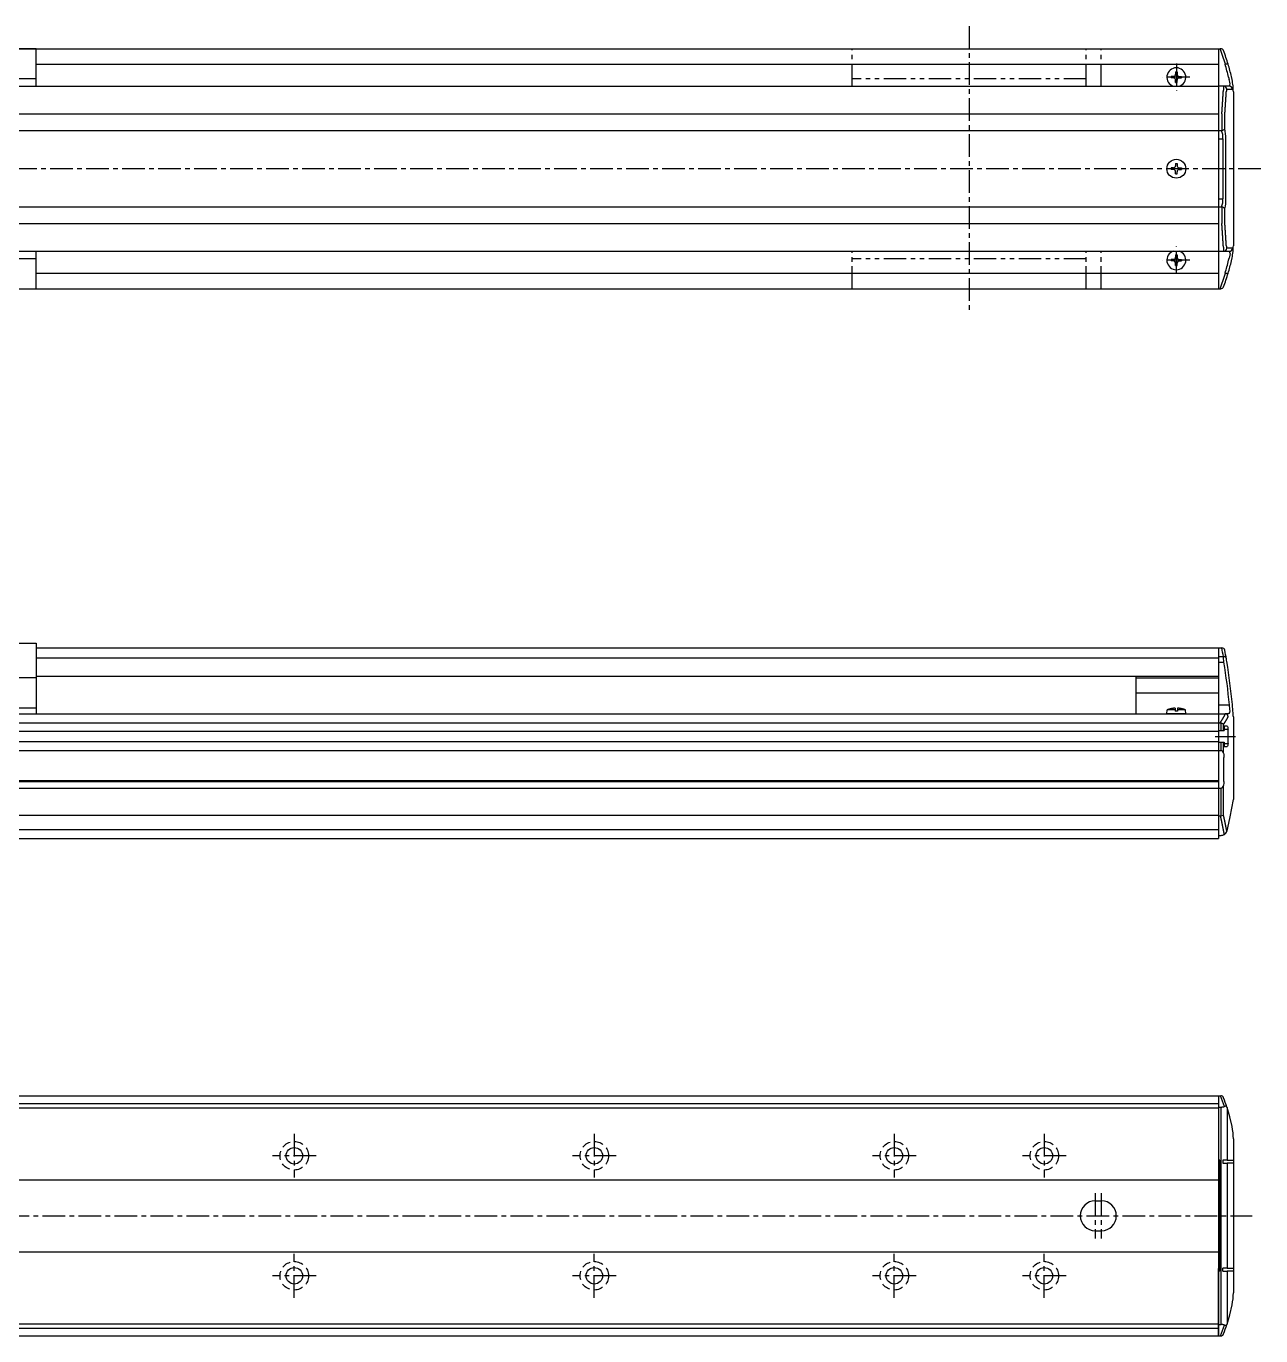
# Model space of a CAD drawing. Extents: x -693 to 150, y 35 to 506.
# Drawn here: x -261.8 to 149.7, y 69.3 to 505.8 of the extents above; entities that cross this region are included whole.
import ezdxf

# ---------------------------------------------------------------- set-up
doc = ezdxf.new("R2010")
doc.units = 0
for name, pattern in [('CENTER', [12, 7.5, -1.5, 1.5, -1.5]), ('DASHED', [4.5, 3, -1.5]), ('PHANTOM', [15, 7.5, -1.5, 1.5, -1.5, 1.5, -1.5])]:
    doc.linetypes.add(name, pattern=pattern)
doc.layers.get('0').update_dxf_attribs({"linetype": 'CONTINUOUS'})
doc.layers.add('CENTER', color=1, linetype='CENTER')

msp = doc.modelspace()

# ---------------------------------------------------------------- linework, layer by layer
at = {"color": 7, "linetype": 'CONTINUOUS'}
for p, q in [((-504.42, 498.26), (135.58, 498.26)), ((-258.42, 498.26), (-336.42, 498.26)), ((-258.42, 485.76), (-258.42, 498.26)), ((135.58, 498.26), (135.58, 418.26)), ((135.58, 498.26), (136.16, 498.26)), ((136.36, 498.26), (136.16, 498.26)), ((-258.42, 493.06), (135.58, 493.06)), ((119.83, 489.01), (119.83, 488.51)), ((120.58, 489.01), (119.83, 489.01)), ((121.33, 490.51), (121.33, 489.76)), ((121.33, 490.51), (121.83, 490.51)), ((121.83, 490.51), (121.83, 489.76)), ((122.57, 489.01), (123.33, 489.01)), ((123.33, 489.01), (123.33, 488.51)), ((137.97, 493.09), (137.82, 493.07)), ((140.16, 487.99), (139.94, 488.98)), ((-504.42, 485.76), (135.58, 485.76)), ((-258.42, 488.26), (-336.42, 488.26)), ((-258.42, 485.76), (135.58, 485.76)), ((120.58, 488.51), (119.83, 488.51)), ((121.33, 487.01), (121.33, 487.77)), ((121.33, 487.01), (121.83, 487.01)), ((121.83, 487.01), (121.83, 487.77)), ((122.57, 488.51), (123.33, 488.51)), ((139.25, 485.76), (135.58, 485.76)), ((138.41, 484.76), (140.24, 484.76)), ((138.97, 488.76), (139.18, 488.03)), ((140.48, 485.88), (140.48, 485.89)), ((140.58, 483.91), (140.58, 432.61)), ((-504.42, 476.53), (135.58, 476.53)), ((136.76, 476.51), (136.77, 476.51)), ((136.77, 476.51), (136.77, 471.02)), ((137.75, 471.6), (137.75, 476.34)), ((-504.42, 471), (135.58, 471)), ((135.58, 471.01), (136.66, 471.01)), ((135.58, 468.26), (137.09, 468.26)), ((136.77, 471.02), (136.66, 471.01)), ((137.09, 468.26), (137.09, 448.26)), ((138.08, 448.26), (138.08, 468.26)), ((119.83, 458.51), (119.83, 458.01)), ((120.58, 458.51), (119.83, 458.51)), ((121.33, 460.01), (121.33, 459.26)), ((121.33, 460.01), (121.83, 460.01)), ((121.83, 460.01), (121.83, 459.26)), ((122.57, 458.51), (123.33, 458.51)), ((123.33, 458.51), (123.33, 458.01)), ((120.58, 458.01), (119.83, 458.01)), ((121.33, 456.51), (121.33, 457.27)), ((121.33, 456.51), (121.83, 456.51)), ((121.83, 456.51), (121.83, 457.27)), ((122.57, 458.01), (123.33, 458.01)), ((-504.42, 445.53), (135.58, 445.53)), ((135.58, 448.26), (137.09, 448.26)), ((135.58, 445.51), (136.66, 445.51)), ((136.66, 445.51), (136.77, 445.51)), ((136.77, 445.51), (136.77, 440.01)), ((137.75, 440.19), (137.75, 444.92)), ((-504.42, 439.99), (135.58, 439.99)), ((136.77, 440.01), (136.76, 440.01)), ((-502.42, 430.76), (137.58, 430.76)), ((-258.42, 428.26), (-336.42, 428.26)), ((-258.42, 430.76), (135.58, 430.76)), ((-258.42, 418.26), (-258.42, 430.76)), ((119.83, 428.01), (119.83, 427.51)), ((120.58, 428.01), (119.83, 428.01)), ((121.33, 429.51), (121.33, 428.76)), ((121.33, 429.51), (121.83, 429.51)), ((121.83, 429.51), (121.83, 428.76)), ((122.57, 428.01), (123.33, 428.01)), ((123.33, 428.01), (123.33, 427.51)), ((135.58, 430.76), (139.25, 430.76)), ((140.24, 431.76), (138.41, 431.76)), ((138.97, 427.76), (139.18, 428.5)), ((139.94, 427.54), (140.16, 428.54)), ((140.48, 430.64), (140.48, 430.65)), ((-258.42, 423.46), (135.58, 423.46)), ((120.58, 427.51), (119.83, 427.51)), ((121.33, 426.01), (121.33, 426.77)), ((121.33, 426.01), (121.83, 426.01)), ((121.83, 426.01), (121.83, 426.77)), ((122.57, 427.51), (123.33, 427.51)), ((137.97, 423.44), (137.82, 423.46)), ((-504.42, 418.26), (135.58, 418.26)), ((-336.42, 418.26), (-258.42, 418.26)), ((135.58, 418.26), (136.16, 418.26)), ((136.16, 418.26), (136.36, 418.26)), ((-336.42, 300.09), (-258.42, 300.09)), ((-258.42, 300.09), (-258.42, 276.59)), ((-258.42, 298.59), (135.58, 298.59)), ((135.58, 298.59), (135.58, 236.09)), ((135.58, 298.59), (135.58, 289.09)), ((135.58, 298.59), (136.76, 298.59)), ((135.58, 298.59), (135.58, 289.09)), ((136.77, 298.59), (136.76, 298.59)), ((-258.42, 295.23), (135.58, 295.23)), ((135.58, 295.7), (137.27, 295.7)), ((135.58, 293.82), (137.43, 293.82)), ((-289.35, 288.72), (-258.42, 288.72)), ((-258.42, 289.09), (135.58, 289.09)), ((108.08, 289.09), (108.08, 276.59)), ((108.08, 288.62), (135.58, 288.62)), ((108.08, 283.63), (135.58, 283.63)), ((135.58, 279.59), (139.25, 279.59)), ((-504.42, 276.59), (135.58, 276.59)), ((-336.42, 278.59), (-258.42, 278.59)), ((118.43, 276.59), (118.54, 277.89)), ((124.73, 276.59), (118.43, 276.59)), ((121.18, 277.89), (118.54, 277.89)), ((121.18, 278.48), (121.18, 277.49)), ((121.98, 277.49), (121.18, 277.49)), ((121.98, 278.48), (121.98, 277.49)), ((124.61, 277.89), (121.98, 277.89)), ((124.73, 276.59), (124.61, 277.89)), ((135.58, 276.59), (137.82, 276.59)), ((135.58, 276.59), (135.58, 235.09)), ((138.97, 276.59), (137.82, 276.59)), ((137.82, 276.59), (137.97, 276.58)), ((139.18, 276.68), (138.97, 276.59)), ((140.48, 276.91), (140.48, 276.89)), ((140.58, 275.59), (140.58, 248.09)), ((-504.42, 273.59), (135.58, 273.59)), ((-504.42, 270.84), (135.58, 270.84)), ((135.58, 273.59), (136.16, 273.59)), ((135.58, 270.99), (137.55, 270.99)), ((136.16, 273.59), (136.36, 273.57)), ((136.36, 273.57), (136.36, 270.99)), ((137.29, 270.99), (137.29, 273.01)), ((138.49, 272.44), (137.55, 272.44)), ((137.55, 272.44), (137.55, 270.99)), ((137.55, 271.44), (138.81, 271.44)), ((138.81, 266.74), (138.81, 271.44)), ((-504.42, 267.34), (135.58, 267.34)), ((135.58, 267.19), (137.55, 267.19)), ((136.36, 267.19), (136.36, 264.32)), ((137.29, 263.52), (137.29, 267.19)), ((137.55, 267.19), (137.55, 265.74)), ((137.55, 266.74), (138.81, 266.74)), ((-504.42, 264.32), (135.58, 264.32)), ((135.58, 264.32), (136.36, 264.32)), ((137.43, 254.09), (137.43, 262.09)), ((137.55, 265.74), (138.49, 265.74)), ((-504.42, 254.39), (135.58, 254.39)), ((-504.42, 254.09), (135.58, 254.09)), ((-504.42, 251.85), (135.58, 251.85)), ((135.58, 251.85), (136.36, 251.85)), ((136.36, 251.85), (136.36, 242.59)), ((137.29, 242.85), (137.29, 252.65)), ((-504.42, 242.85), (135.58, 242.85)), ((135.58, 242.59), (136.31, 242.59)), ((136.36, 242.59), (136.31, 242.59)), ((-504.42, 238.09), (135.58, 238.09)), ((135.58, 236.09), (136.52, 236.09)), ((138.47, 237.62), (138.43, 237.48)), ((-504.42, 235.09), (135.58, 235.09)), ((-504.42, 149.3), (135.58, 149.3)), ((135.58, 149.3), (135.58, 69.3)), ((135.58, 149.3), (135.58, 126.85)), ((135.58, 149.3), (136.31, 149.3)), ((136.31, 149.3), (136.36, 149.3)), ((-504.42, 146.7), (135.58, 146.7)), ((-504.42, 145.3), (135.58, 145.3)), ((135.58, 145.55), (136.52, 145.55)), ((136.52, 73.05), (136.52, 145.55)), ((138.43, 145.51), (138.47, 145.38)), ((138.47, 145.38), (138.47, 127.8)), ((140.58, 134.95), (140.58, 83.65)), ((136.03, 127.8), (135.58, 127.8)), ((135.58, 126.85), (136.03, 126.85)), ((136.03, 127.8), (136.03, 90.8)), ((138.47, 127.8), (137.08, 127.8)), ((137.08, 127.8), (137.08, 126.8)), ((137.08, 126.8), (138.47, 126.8)), ((138.47, 127.8), (140.41, 127.8)), ((138.47, 126.8), (138.47, 91.8)), ((140.41, 126.8), (138.47, 126.8)), ((140.41, 127.8), (140.58, 127.75)), ((140.58, 126.74), (140.41, 126.8)), ((-504.42, 121.3), (135.58, 121.3)), ((94.58, 114.3), (96.58, 114.3)), ((94.58, 104.3), (96.58, 104.3)), ((-504.42, 97.3), (135.58, 97.3)), ((136.03, 91.76), (135.58, 91.75)), ((135.58, 69.3), (135.58, 91.75)), ((138.47, 91.8), (137.08, 91.8)), ((137.08, 90.8), (137.08, 91.8)), ((138.47, 91.8), (140.41, 91.8)), ((140.41, 91.8), (140.58, 91.86)), ((136.03, 90.8), (135.58, 90.8)), ((137.08, 90.8), (138.47, 90.8)), ((138.47, 90.8), (138.47, 73.22)), ((140.41, 90.8), (138.47, 90.8)), ((140.58, 90.86), (140.41, 90.8)), ((-504.42, 73.3), (135.58, 73.3)), ((-504.42, 71.9), (135.58, 71.9)), ((135.58, 73.05), (136.52, 73.05)), ((138.47, 73.22), (138.43, 73.09)), ((-504.42, 69.3), (135.58, 69.3)), ((135.58, 69.3), (136.31, 69.3)), ((136.36, 69.3), (136.31, 69.3))]:
    msp.add_line(p, q, dxfattribs=at)
at = {"color": 3, "linetype": 'PHANTOM'}
for p, q in [((13.58, 485.76), (13.58, 498.26)), ((91.58, 485.76), (91.58, 498.26)), ((96.58, 485.76), (96.58, 498.26)), ((91.58, 488.26), (13.58, 488.26)), ((13.58, 418.26), (13.58, 430.76)), ((91.58, 428.26), (13.58, 428.26)), ((91.58, 418.26), (91.58, 430.76)), ((96.58, 418.26), (96.58, 430.76))]:
    msp.add_line(p, q, dxfattribs=at)
at = {"color": 7, "linetype": 'CONTINUOUS'}
for points in [[(138.86, 493.09), (138.86, 493.09), (138.85, 493.11), (138.74, 493.17), (138.54, 493.18), (138.28, 493.15), (137.97, 493.09)], [(139.48, 486.57), (139.39, 487.13), (139.18, 488.03)], [(139.48, 429.96), (139.39, 429.4), (139.18, 428.5)], [(138.86, 423.44), (138.86, 423.44), (138.85, 423.42), (138.74, 423.36), (138.54, 423.35), (138.28, 423.38), (137.97, 423.44)], [(137.43, 293.82), (137.39, 294.24), (137.34, 294.87), (137.3, 295.37), (137.27, 295.7)], [(139.18, 276.68), (139.39, 277.07), (139.48, 277.54)], [(138.49, 272.44), (138.5, 272.44), (138.61, 272.37), (138.7, 272.2), (138.76, 271.96), (138.8, 271.66), (138.81, 271.44)], [(138.81, 266.74), (138.81, 266.64), (138.78, 266.32), (138.72, 266.03), (138.63, 265.83), (138.52, 265.74), (138.49, 265.74)], [(137.29, 263.52), (137.37, 263.03), (137.43, 262.09)], [(137.43, 254.09), (137.41, 253.54), (137.29, 252.65)], [(138.47, 237.62), (139.38, 241.71), (140.16, 245.67)], [(138.43, 145.51), (138.38, 145.61), (138.23, 145.74), (137.98, 145.8), (137.58, 145.73)], [(140.16, 139.03), (139.38, 142.3), (138.47, 145.38)], [(138.47, 73.22), (139.38, 76.31), (140.16, 79.58)], [(137.58, 72.88), (137.79, 72.82), (138.1, 72.82), (138.32, 72.92), (138.43, 73.09)]]:
    msp.add_lwpolyline(points, dxfattribs=at)
for points in [[(136.76, 476.51, 0), (136.76, 476.58, 0), (136.77, 476.64, 0), (136.77, 476.7, 0), (136.77, 476.76, 0), (136.78, 476.82, 0), (136.78, 476.89, 0), (136.79, 476.95, 0), (136.79, 477.01, 0), (136.79, 477.07, 0), (136.8, 477.13, 0), (136.8, 477.19, 0), (136.81, 477.26, 0), (136.81, 477.32, 0), (136.82, 477.38, 0), (136.82, 477.44, 0), (136.82, 477.5, 0), (136.83, 477.57, 0), (136.83, 477.63, 0), (136.84, 477.69, 0), (136.84, 477.75, 0), (136.84, 477.81, 0), (136.85, 477.88, 0), (136.85, 477.94, 0), (136.86, 478, 0), (136.86, 478.06, 0), (136.87, 478.12, 0), (136.87, 478.19, 0), (136.87, 478.25, 0), (136.88, 478.31, 0), (136.88, 478.37, 0), (136.89, 478.43, 0), (136.89, 478.5, 0), (136.89, 478.56, 0), (136.9, 478.62, 0), (136.9, 478.68, 0), (136.91, 478.74, 0), (136.91, 478.81, 0), (136.91, 478.87, 0), (136.92, 478.93, 0), (136.92, 478.99, 0), (136.93, 479.05, 0), (136.93, 479.12, 0), (136.94, 479.18, 0), (136.94, 479.24, 0), (136.94, 479.3, 0), (136.95, 479.36, 0), (136.95, 479.42, 0), (136.96, 479.49, 0), (136.96, 479.55, 0), (136.96, 479.61, 0), (136.97, 479.67, 0), (136.97, 479.74, 0), (136.97, 479.8, 0), (136.98, 479.86, 0), (136.98, 479.92, 0), (136.99, 479.98, 0), (136.99, 480.05, 0), (137, 480.11, 0), (137, 480.17, 0), (137, 480.23, 0), (137.01, 480.29, 0), (137.01, 480.36, 0), (137.01, 480.42, 0), (137.02, 480.48, 0), (137.02, 480.54, 0), (137.03, 480.6, 0), (137.03, 480.67, 0), (137.03, 480.73, 0), (137.04, 480.79, 0), (137.04, 480.85, 0), (137.05, 480.91, 0), (137.05, 480.98, 0), (137.06, 481.04, 0), (137.06, 481.1, 0), (137.06, 481.16, 0), (137.07, 481.22, 0), (137.07, 481.29, 0), (137.07, 481.35, 0), (137.08, 481.41, 0), (137.08, 481.47, 0), (137.09, 481.53, 0), (137.09, 481.59, 0), (137.09, 481.66, 0), (137.1, 481.72, 0), (137.1, 481.78, 0), (137.11, 481.84, 0), (137.11, 481.9, 0), (137.11, 481.97, 0), (137.12, 482.03, 0), (137.12, 482.09, 0), (137.13, 482.15, 0), (137.13, 482.21, 0), (137.13, 482.28, 0), (137.14, 482.34, 0), (137.14, 482.4, 0), (137.15, 482.46, 0), (137.15, 482.52, 0), (137.15, 482.59, 0), (137.16, 482.65, 0), (137.16, 482.71, 0), (137.16, 482.77, 0), (137.17, 482.83, 0), (137.17, 482.9, 0), (137.18, 482.96, 0), (137.18, 483.02, 0), (137.19, 483.08, 0), (137.19, 483.14, 0), (137.19, 483.21, 0), (137.2, 483.27, 0), (137.2, 483.33, 0), (137.2, 483.39, 0), (137.21, 483.45, 0), (137.21, 483.52, 0), (137.22, 483.58, 0), (137.22, 483.64, 0), (137.22, 483.7, 0), (137.23, 483.77, 0), (137.23, 483.83, 0), (137.24, 483.89, 0), (137.24, 483.95, 0), (137.24, 484.01, 0), (137.25, 484.08, 0), (137.25, 484.14, 0), (137.25, 484.2, 0), (137.26, 484.26, 0), (137.26, 484.32, 0), (137.27, 484.39, 0), (137.27, 484.45, 0)], [(137.75, 476.34, 0), (137.76, 476.4, 0), (137.76, 476.46, 0), (137.76, 476.52, 0), (137.77, 476.58, 0), (137.77, 476.64, 0), (137.78, 476.7, 0), (137.78, 476.76, 0), (137.78, 476.82, 0), (137.79, 476.88, 0), (137.79, 476.94, 0), (137.8, 477, 0), (137.8, 477.06, 0), (137.81, 477.13, 0), (137.81, 477.19, 0), (137.81, 477.25, 0), (137.82, 477.31, 0), (137.82, 477.37, 0), (137.83, 477.43, 0), (137.83, 477.49, 0), (137.83, 477.55, 0), (137.84, 477.61, 0), (137.84, 477.67, 0), (137.85, 477.73, 0), (137.85, 477.79, 0), (137.85, 477.85, 0), (137.86, 477.91, 0), (137.86, 477.97, 0), (137.87, 478.04, 0), (137.87, 478.1, 0), (137.87, 478.16, 0), (137.88, 478.22, 0), (137.88, 478.28, 0), (137.89, 478.34, 0), (137.89, 478.4, 0), (137.89, 478.46, 0), (137.9, 478.52, 0), (137.9, 478.58, 0), (137.91, 478.64, 0), (137.91, 478.7, 0), (137.91, 478.76, 0), (137.92, 478.82, 0), (137.92, 478.88, 0), (137.93, 478.94, 0), (137.93, 479.01, 0), (137.93, 479.07, 0), (137.94, 479.13, 0), (137.94, 479.19, 0), (137.95, 479.25, 0), (137.95, 479.31, 0), (137.95, 479.37, 0), (137.96, 479.43, 0), (137.96, 479.49, 0), (137.97, 479.55, 0), (137.97, 479.61, 0), (137.97, 479.67, 0), (137.98, 479.73, 0), (137.98, 479.8, 0), (137.99, 479.86, 0), (137.99, 479.92, 0), (137.99, 479.98, 0), (138, 480.04, 0), (138, 480.1, 0), (138, 480.16, 0), (138.01, 480.22, 0), (138.01, 480.28, 0), (138.02, 480.34, 0), (138.02, 480.4, 0), (138.03, 480.46, 0), (138.03, 480.52, 0), (138.03, 480.58, 0), (138.04, 480.64, 0), (138.04, 480.7, 0), (138.04, 480.77, 0), (138.05, 480.83, 0), (138.05, 480.89, 0), (138.06, 480.95, 0), (138.06, 481.01, 0), (138.06, 481.07, 0), (138.07, 481.13, 0), (138.07, 481.19, 0), (138.08, 481.25, 0), (138.08, 481.31, 0), (138.08, 481.37, 0), (138.09, 481.43, 0), (138.09, 481.49, 0), (138.09, 481.55, 0), (138.1, 481.62, 0), (138.1, 481.68, 0), (138.11, 481.74, 0), (138.11, 481.8, 0), (138.12, 481.86, 0), (138.12, 481.92, 0), (138.12, 481.98, 0), (138.13, 482.04, 0), (138.13, 482.1, 0), (138.13, 482.16, 0), (138.14, 482.22, 0), (138.14, 482.28, 0), (138.15, 482.35, 0), (138.15, 482.4, 0), (138.15, 482.47, 0), (138.16, 482.53, 0), (138.16, 482.59, 0), (138.16, 482.65, 0), (138.17, 482.71, 0), (138.17, 482.77, 0), (138.18, 482.83, 0), (138.18, 482.89, 0), (138.18, 482.95, 0), (138.19, 483.01, 0), (138.19, 483.07, 0), (138.19, 483.13, 0), (138.2, 483.19, 0), (138.2, 483.26, 0), (138.21, 483.32, 0), (138.21, 483.38, 0), (138.21, 483.44, 0), (138.22, 483.5, 0), (138.22, 483.56, 0), (138.23, 483.62, 0), (138.23, 483.68, 0), (138.23, 483.74, 0), (138.24, 483.8, 0), (138.24, 483.86, 0), (138.25, 483.92, 0), (138.25, 483.99, 0), (138.25, 484.05, 0), (138.26, 484.11, 0)], [(137.27, 432.08, 0), (137.27, 432.14, 0), (137.26, 432.2, 0), (137.26, 432.27, 0), (137.25, 432.33, 0), (137.25, 432.39, 0), (137.25, 432.45, 0), (137.24, 432.51, 0), (137.24, 432.58, 0), (137.24, 432.64, 0), (137.23, 432.7, 0), (137.23, 432.76, 0), (137.22, 432.82, 0), (137.22, 432.89, 0), (137.22, 432.95, 0), (137.21, 433.01, 0), (137.21, 433.07, 0), (137.2, 433.13, 0), (137.2, 433.2, 0), (137.2, 433.26, 0), (137.19, 433.32, 0), (137.19, 433.38, 0), (137.19, 433.44, 0), (137.18, 433.51, 0), (137.18, 433.57, 0), (137.17, 433.63, 0), (137.17, 433.69, 0), (137.16, 433.76, 0), (137.16, 433.82, 0), (137.16, 433.88, 0), (137.15, 433.94, 0), (137.15, 434, 0), (137.15, 434.07, 0), (137.14, 434.13, 0), (137.14, 434.19, 0), (137.13, 434.25, 0), (137.13, 434.31, 0), (137.13, 434.38, 0), (137.12, 434.44, 0), (137.12, 434.5, 0), (137.11, 434.56, 0), (137.11, 434.62, 0), (137.11, 434.69, 0), (137.1, 434.75, 0), (137.1, 434.81, 0), (137.09, 434.87, 0), (137.09, 434.93, 0), (137.09, 435, 0), (137.08, 435.06, 0), (137.08, 435.12, 0), (137.07, 435.18, 0), (137.07, 435.24, 0), (137.07, 435.31, 0), (137.06, 435.37, 0), (137.06, 435.43, 0), (137.06, 435.49, 0), (137.05, 435.55, 0), (137.05, 435.62, 0), (137.04, 435.68, 0), (137.04, 435.74, 0), (137.03, 435.8, 0), (137.03, 435.86, 0), (137.03, 435.93, 0), (137.02, 435.99, 0), (137.02, 436.05, 0), (137.01, 436.11, 0), (137.01, 436.17, 0), (137.01, 436.24, 0), (137, 436.3, 0), (137, 436.36, 0), (137, 436.42, 0), (136.99, 436.48, 0), (136.99, 436.55, 0), (136.98, 436.61, 0), (136.98, 436.67, 0), (136.97, 436.73, 0), (136.97, 436.79, 0), (136.97, 436.86, 0), (136.96, 436.92, 0), (136.96, 436.98, 0), (136.96, 437.04, 0), (136.95, 437.1, 0), (136.95, 437.17, 0), (136.94, 437.23, 0), (136.94, 437.29, 0), (136.94, 437.35, 0), (136.93, 437.41, 0), (136.93, 437.48, 0), (136.92, 437.54, 0), (136.92, 437.6, 0), (136.91, 437.66, 0), (136.91, 437.72, 0), (136.91, 437.79, 0), (136.9, 437.85, 0), (136.9, 437.91, 0), (136.89, 437.97, 0), (136.89, 438.03, 0), (136.89, 438.1, 0), (136.88, 438.16, 0), (136.88, 438.22, 0), (136.87, 438.28, 0), (136.87, 438.34, 0), (136.87, 438.4, 0), (136.86, 438.47, 0), (136.86, 438.53, 0), (136.85, 438.59, 0), (136.85, 438.65, 0), (136.84, 438.71, 0), (136.84, 438.78, 0), (136.84, 438.84, 0), (136.83, 438.9, 0), (136.83, 438.96, 0), (136.82, 439.02, 0), (136.82, 439.09, 0), (136.82, 439.15, 0), (136.81, 439.21, 0), (136.81, 439.27, 0), (136.8, 439.33, 0), (136.8, 439.39, 0), (136.79, 439.46, 0), (136.79, 439.52, 0), (136.79, 439.58, 0), (136.78, 439.64, 0), (136.78, 439.7, 0), (136.77, 439.77, 0), (136.77, 439.83, 0), (136.77, 439.89, 0), (136.76, 439.95, 0), (136.76, 440.01, 0)], [(138.26, 432.42, 0), (138.25, 432.48, 0), (138.25, 432.54, 0), (138.25, 432.61, 0), (138.24, 432.66, 0), (138.24, 432.73, 0), (138.23, 432.79, 0), (138.23, 432.85, 0), (138.23, 432.91, 0), (138.22, 432.97, 0), (138.22, 433.03, 0), (138.21, 433.09, 0), (138.21, 433.15, 0), (138.21, 433.21, 0), (138.2, 433.27, 0), (138.2, 433.33, 0), (138.19, 433.39, 0), (138.19, 433.45, 0), (138.19, 433.52, 0), (138.18, 433.58, 0), (138.18, 433.64, 0), (138.18, 433.7, 0), (138.17, 433.76, 0), (138.17, 433.82, 0), (138.16, 433.88, 0), (138.16, 433.94, 0), (138.16, 434, 0), (138.15, 434.06, 0), (138.15, 434.12, 0), (138.15, 434.18, 0), (138.14, 434.25, 0), (138.14, 434.31, 0), (138.13, 434.37, 0), (138.13, 434.43, 0), (138.13, 434.49, 0), (138.12, 434.55, 0), (138.12, 434.61, 0), (138.12, 434.67, 0), (138.11, 434.73, 0), (138.11, 434.79, 0), (138.1, 434.85, 0), (138.1, 434.91, 0), (138.09, 434.97, 0), (138.09, 435.03, 0), (138.09, 435.1, 0), (138.08, 435.16, 0), (138.08, 435.22, 0), (138.08, 435.28, 0), (138.07, 435.34, 0), (138.07, 435.4, 0), (138.06, 435.46, 0), (138.06, 435.52, 0), (138.06, 435.58, 0), (138.05, 435.64, 0), (138.05, 435.7, 0), (138.04, 435.76, 0), (138.04, 435.82, 0), (138.04, 435.88, 0), (138.03, 435.94, 0), (138.03, 436, 0), (138.03, 436.07, 0), (138.02, 436.13, 0), (138.02, 436.19, 0), (138.01, 436.25, 0), (138.01, 436.31, 0), (138, 436.37, 0), (138, 436.43, 0), (138, 436.49, 0), (137.99, 436.55, 0), (137.99, 436.61, 0), (137.99, 436.67, 0), (137.98, 436.73, 0), (137.98, 436.79, 0), (137.97, 436.85, 0), (137.97, 436.92, 0), (137.97, 436.98, 0), (137.96, 437.04, 0), (137.96, 437.1, 0), (137.95, 437.16, 0), (137.95, 437.22, 0), (137.95, 437.28, 0), (137.94, 437.34, 0), (137.94, 437.4, 0), (137.93, 437.46, 0), (137.93, 437.52, 0), (137.93, 437.58, 0), (137.92, 437.64, 0), (137.92, 437.7, 0), (137.91, 437.76, 0), (137.91, 437.83, 0), (137.91, 437.89, 0), (137.9, 437.95, 0), (137.9, 438.01, 0), (137.89, 438.07, 0), (137.89, 438.13, 0), (137.89, 438.19, 0), (137.88, 438.25, 0), (137.88, 438.31, 0), (137.87, 438.37, 0), (137.87, 438.43, 0), (137.87, 438.49, 0), (137.86, 438.55, 0), (137.86, 438.61, 0), (137.85, 438.68, 0), (137.85, 438.74, 0), (137.85, 438.8, 0), (137.84, 438.86, 0), (137.84, 438.92, 0), (137.83, 438.98, 0), (137.83, 439.04, 0), (137.83, 439.1, 0), (137.82, 439.16, 0), (137.82, 439.22, 0), (137.81, 439.28, 0), (137.81, 439.34, 0), (137.81, 439.4, 0), (137.8, 439.46, 0), (137.8, 439.52, 0), (137.79, 439.58, 0), (137.79, 439.64, 0), (137.78, 439.71, 0), (137.78, 439.77, 0), (137.78, 439.83, 0), (137.77, 439.89, 0), (137.77, 439.95, 0), (137.76, 440.01, 0), (137.76, 440.07, 0), (137.76, 440.13, 0), (137.75, 440.19, 0)], [(121.18, 278.48, 0), (121.16, 278.48, 0), (121.14, 278.48, 0), (121.11, 278.47, 0), (121.09, 278.47, 0), (121.07, 278.47, 0), (121.05, 278.47, 0), (121.03, 278.47, 0), (121.01, 278.47, 0), (120.99, 278.46, 0), (120.97, 278.46, 0), (120.94, 278.46, 0), (120.92, 278.46, 0), (120.9, 278.46, 0), (120.88, 278.46, 0), (120.86, 278.45, 0), (120.84, 278.45, 0), (120.82, 278.45, 0), (120.8, 278.45, 0), (120.78, 278.45, 0), (120.75, 278.44, 0), (120.73, 278.44, 0), (120.71, 278.44, 0), (120.69, 278.44, 0), (120.67, 278.44, 0), (120.65, 278.43, 0), (120.63, 278.43, 0), (120.61, 278.43, 0), (120.58, 278.43, 0), (120.56, 278.42, 0), (120.54, 278.42, 0), (120.52, 278.42, 0), (120.5, 278.41, 0), (120.48, 278.41, 0), (120.46, 278.41, 0), (120.44, 278.4, 0), (120.42, 278.4, 0), (120.4, 278.4, 0), (120.38, 278.4, 0), (120.35, 278.39, 0), (120.33, 278.39, 0), (120.31, 278.39, 0), (120.29, 278.38, 0), (120.27, 278.38, 0), (120.25, 278.38, 0), (120.23, 278.37, 0), (120.21, 278.37, 0), (120.19, 278.37, 0), (120.17, 278.36, 0), (120.14, 278.36, 0), (120.12, 278.35, 0), (120.1, 278.35, 0), (120.08, 278.35, 0), (120.06, 278.34, 0), (120.04, 278.34, 0), (120.02, 278.33, 0), (120, 278.33, 0), (119.98, 278.32, 0), (119.96, 278.32, 0), (119.94, 278.32, 0), (119.92, 278.31, 0), (119.9, 278.31, 0), (119.88, 278.3, 0), (119.85, 278.3, 0), (119.83, 278.29, 0), (119.81, 278.29, 0), (119.79, 278.29, 0), (119.77, 278.28, 0), (119.75, 278.27, 0), (119.73, 278.27, 0), (119.71, 278.26, 0), (119.69, 278.26, 0), (119.67, 278.25, 0), (119.65, 278.25, 0), (119.63, 278.25, 0), (119.61, 278.24, 0), (119.59, 278.24, 0), (119.57, 278.23, 0), (119.55, 278.22, 0), (119.53, 278.22, 0), (119.5, 278.21, 0), (119.48, 278.21, 0), (119.46, 278.2, 0), (119.44, 278.2, 0), (119.42, 278.19, 0), (119.4, 278.19, 0), (119.38, 278.18, 0), (119.36, 278.17, 0), (119.34, 278.17, 0), (119.32, 278.16, 0), (119.3, 278.15, 0), (119.28, 278.15, 0), (119.26, 278.14, 0), (119.24, 278.14, 0), (119.22, 278.13, 0), (119.2, 278.12, 0), (119.18, 278.12, 0), (119.16, 278.11, 0), (119.14, 278.11, 0), (119.12, 278.1, 0), (119.1, 278.09, 0), (119.08, 278.09, 0), (119.06, 278.08, 0), (119.04, 278.07, 0), (119.02, 278.06, 0), (119, 278.06, 0), (118.98, 278.05, 0), (118.96, 278.05, 0), (118.94, 278.04, 0), (118.92, 278.03, 0), (118.9, 278.02, 0), (118.88, 278.02, 0), (118.86, 278.01, 0), (118.84, 278, 0), (118.82, 278, 0), (118.8, 277.99, 0), (118.78, 277.98, 0), (118.76, 277.97, 0), (118.74, 277.96, 0), (118.72, 277.96, 0), (118.7, 277.95, 0), (118.68, 277.94, 0), (118.66, 277.93, 0), (118.64, 277.93, 0), (118.62, 277.92, 0), (118.6, 277.91, 0), (118.58, 277.9, 0), (118.56, 277.89, 0), (118.54, 277.89, 0)], [(124.61, 277.89, 0), (124.59, 277.89, 0), (124.57, 277.9, 0), (124.55, 277.91, 0), (124.53, 277.92, 0), (124.52, 277.93, 0), (124.5, 277.93, 0), (124.47, 277.94, 0), (124.46, 277.95, 0), (124.44, 277.96, 0), (124.42, 277.96, 0), (124.4, 277.97, 0), (124.38, 277.98, 0), (124.36, 277.99, 0), (124.34, 278, 0), (124.32, 278, 0), (124.3, 278.01, 0), (124.28, 278.02, 0), (124.26, 278.02, 0), (124.24, 278.03, 0), (124.22, 278.04, 0), (124.2, 278.05, 0), (124.18, 278.05, 0), (124.16, 278.06, 0), (124.14, 278.06, 0), (124.12, 278.07, 0), (124.1, 278.08, 0), (124.08, 278.09, 0), (124.06, 278.09, 0), (124.04, 278.1, 0), (124.02, 278.11, 0), (124, 278.11, 0), (123.97, 278.12, 0), (123.95, 278.12, 0), (123.94, 278.13, 0), (123.92, 278.14, 0), (123.89, 278.14, 0), (123.87, 278.15, 0), (123.85, 278.15, 0), (123.83, 278.16, 0), (123.81, 278.17, 0), (123.79, 278.17, 0), (123.77, 278.18, 0), (123.75, 278.19, 0), (123.73, 278.19, 0), (123.71, 278.2, 0), (123.69, 278.2, 0), (123.67, 278.21, 0), (123.65, 278.21, 0), (123.63, 278.22, 0), (123.61, 278.22, 0), (123.59, 278.23, 0), (123.57, 278.24, 0), (123.55, 278.24, 0), (123.53, 278.25, 0), (123.51, 278.25, 0), (123.48, 278.25, 0), (123.47, 278.26, 0), (123.44, 278.26, 0), (123.42, 278.27, 0), (123.4, 278.27, 0), (123.38, 278.28, 0), (123.36, 278.29, 0), (123.34, 278.29, 0), (123.32, 278.29, 0), (123.3, 278.3, 0), (123.28, 278.3, 0), (123.26, 278.31, 0), (123.24, 278.31, 0), (123.22, 278.32, 0), (123.2, 278.32, 0), (123.17, 278.32, 0), (123.15, 278.33, 0), (123.13, 278.33, 0), (123.11, 278.34, 0), (123.09, 278.34, 0), (123.07, 278.35, 0), (123.05, 278.35, 0), (123.03, 278.35, 0), (123.01, 278.36, 0), (122.99, 278.36, 0), (122.97, 278.37, 0), (122.95, 278.37, 0), (122.92, 278.37, 0), (122.9, 278.38, 0), (122.88, 278.38, 0), (122.86, 278.38, 0), (122.84, 278.39, 0), (122.82, 278.39, 0), (122.8, 278.39, 0), (122.78, 278.4, 0), (122.76, 278.4, 0), (122.74, 278.4, 0), (122.72, 278.4, 0), (122.69, 278.41, 0), (122.67, 278.41, 0), (122.65, 278.41, 0), (122.63, 278.42, 0), (122.61, 278.42, 0), (122.59, 278.42, 0), (122.57, 278.43, 0), (122.55, 278.43, 0), (122.53, 278.43, 0), (122.5, 278.43, 0), (122.48, 278.44, 0), (122.46, 278.44, 0), (122.44, 278.44, 0), (122.42, 278.44, 0), (122.4, 278.44, 0), (122.38, 278.45, 0), (122.36, 278.45, 0), (122.34, 278.45, 0), (122.31, 278.45, 0), (122.29, 278.45, 0), (122.27, 278.46, 0), (122.25, 278.46, 0), (122.23, 278.46, 0), (122.21, 278.46, 0), (122.19, 278.46, 0), (122.17, 278.46, 0), (122.15, 278.47, 0), (122.12, 278.47, 0), (122.1, 278.47, 0), (122.08, 278.47, 0), (122.06, 278.47, 0), (122.04, 278.47, 0), (122.02, 278.48, 0), (122, 278.48, 0), (121.98, 278.48, 0)], [(136.16, 273.59, 0), (136.18, 273.61, 0), (136.19, 273.63, 0), (136.21, 273.66, 0), (136.22, 273.68, 0), (136.24, 273.7, 0), (136.26, 273.73, 0), (136.27, 273.75, 0), (136.29, 273.77, 0), (136.3, 273.79, 0), (136.32, 273.82, 0), (136.34, 273.84, 0), (136.35, 273.86, 0), (136.37, 273.89, 0), (136.38, 273.91, 0), (136.4, 273.93, 0), (136.41, 273.95, 0), (136.43, 273.98, 0), (136.44, 274, 0), (136.46, 274.02, 0), (136.47, 274.05, 0), (136.49, 274.07, 0), (136.51, 274.09, 0), (136.52, 274.12, 0), (136.54, 274.14, 0), (136.55, 274.16, 0), (136.57, 274.19, 0), (136.58, 274.21, 0), (136.6, 274.23, 0), (136.61, 274.26, 0), (136.63, 274.28, 0), (136.64, 274.3, 0), (136.66, 274.32, 0), (136.67, 274.35, 0), (136.69, 274.37, 0), (136.7, 274.39, 0), (136.72, 274.42, 0), (136.73, 274.44, 0), (136.75, 274.46, 0), (136.76, 274.49, 0), (136.78, 274.51, 0), (136.79, 274.53, 0), (136.81, 274.56, 0), (136.82, 274.58, 0), (136.84, 274.6, 0), (136.85, 274.63, 0), (136.87, 274.65, 0), (136.88, 274.67, 0), (136.9, 274.7, 0), (136.91, 274.72, 0), (136.92, 274.74, 0), (136.94, 274.77, 0), (136.95, 274.79, 0), (136.97, 274.81, 0), (136.98, 274.84, 0), (137, 274.86, 0), (137.01, 274.88, 0), (137.03, 274.91, 0), (137.04, 274.93, 0), (137.05, 274.95, 0), (137.07, 274.98, 0), (137.08, 275, 0), (137.1, 275.02, 0), (137.11, 275.05, 0), (137.12, 275.07, 0), (137.14, 275.09, 0), (137.15, 275.12, 0), (137.17, 275.14, 0), (137.18, 275.16, 0), (137.19, 275.19, 0), (137.21, 275.21, 0), (137.22, 275.23, 0), (137.24, 275.26, 0), (137.25, 275.28, 0), (137.26, 275.3, 0), (137.28, 275.33, 0), (137.29, 275.35, 0), (137.31, 275.37, 0), (137.32, 275.4, 0), (137.33, 275.42, 0), (137.35, 275.44, 0), (137.36, 275.47, 0), (137.37, 275.49, 0), (137.39, 275.51, 0), (137.4, 275.54, 0), (137.41, 275.56, 0), (137.43, 275.58, 0), (137.44, 275.61, 0), (137.46, 275.63, 0), (137.47, 275.65, 0), (137.48, 275.68, 0), (137.5, 275.7, 0), (137.51, 275.73, 0), (137.52, 275.75, 0), (137.53, 275.77, 0), (137.55, 275.8, 0), (137.56, 275.82, 0), (137.57, 275.84, 0), (137.59, 275.87, 0), (137.6, 275.89, 0), (137.61, 275.91, 0), (137.63, 275.94, 0), (137.64, 275.96, 0), (137.65, 275.99, 0), (137.66, 276.01, 0), (137.68, 276.03, 0), (137.69, 276.06, 0), (137.7, 276.08, 0), (137.72, 276.1, 0), (137.73, 276.13, 0), (137.74, 276.15, 0), (137.75, 276.17, 0), (137.77, 276.2, 0), (137.78, 276.22, 0), (137.79, 276.25, 0), (137.81, 276.27, 0), (137.82, 276.29, 0), (137.83, 276.32, 0), (137.84, 276.34, 0), (137.86, 276.36, 0), (137.87, 276.39, 0), (137.88, 276.41, 0), (137.89, 276.43, 0), (137.91, 276.46, 0), (137.92, 276.48, 0), (137.93, 276.5, 0), (137.94, 276.53, 0), (137.96, 276.55, 0), (137.97, 276.58, 0)], [(137.29, 273.01, 0), (137.3, 273.03, 0), (137.32, 273.05, 0), (137.33, 273.07, 0), (137.34, 273.09, 0), (137.36, 273.11, 0), (137.37, 273.13, 0), (137.39, 273.15, 0), (137.4, 273.17, 0), (137.41, 273.19, 0), (137.43, 273.21, 0), (137.44, 273.23, 0), (137.45, 273.25, 0), (137.47, 273.27, 0), (137.48, 273.29, 0), (137.49, 273.31, 0), (137.51, 273.33, 0), (137.52, 273.35, 0), (137.53, 273.37, 0), (137.55, 273.39, 0), (137.56, 273.41, 0), (137.57, 273.43, 0), (137.59, 273.45, 0), (137.6, 273.47, 0), (137.61, 273.49, 0), (137.63, 273.51, 0), (137.64, 273.53, 0), (137.65, 273.55, 0), (137.66, 273.57, 0), (137.68, 273.59, 0), (137.69, 273.61, 0), (137.7, 273.63, 0), (137.72, 273.65, 0), (137.73, 273.67, 0), (137.74, 273.69, 0), (137.76, 273.71, 0), (137.77, 273.73, 0), (137.78, 273.75, 0), (137.79, 273.77, 0), (137.81, 273.79, 0), (137.82, 273.81, 0), (137.83, 273.83, 0), (137.85, 273.85, 0), (137.86, 273.87, 0), (137.87, 273.89, 0), (137.88, 273.91, 0), (137.9, 273.93, 0), (137.91, 273.95, 0), (137.92, 273.97, 0), (137.93, 273.99, 0), (137.95, 274.01, 0), (137.96, 274.03, 0), (137.97, 274.05, 0), (137.99, 274.07, 0), (138, 274.09, 0), (138.01, 274.11, 0), (138.02, 274.13, 0), (138.03, 274.15, 0), (138.05, 274.17, 0), (138.06, 274.19, 0), (138.07, 274.21, 0), (138.08, 274.23, 0), (138.1, 274.25, 0), (138.11, 274.27, 0), (138.12, 274.29, 0), (138.13, 274.31, 0), (138.15, 274.33, 0), (138.16, 274.35, 0), (138.17, 274.37, 0), (138.18, 274.39, 0), (138.19, 274.41, 0), (138.21, 274.43, 0), (138.22, 274.45, 0), (138.23, 274.47, 0), (138.24, 274.49, 0), (138.25, 274.51, 0), (138.27, 274.53, 0), (138.28, 274.55, 0), (138.29, 274.57, 0), (138.3, 274.59, 0), (138.31, 274.61, 0), (138.33, 274.63, 0), (138.34, 274.65, 0), (138.35, 274.67, 0), (138.36, 274.69, 0), (138.37, 274.71, 0), (138.38, 274.73, 0), (138.4, 274.75, 0), (138.41, 274.77, 0), (138.42, 274.79, 0), (138.43, 274.81, 0), (138.44, 274.83, 0), (138.46, 274.86, 0), (138.47, 274.88, 0), (138.48, 274.89, 0), (138.49, 274.92, 0), (138.5, 274.94, 0), (138.51, 274.96, 0), (138.53, 274.98, 0), (138.54, 275, 0), (138.55, 275.02, 0), (138.56, 275.04, 0), (138.57, 275.06, 0), (138.58, 275.08, 0), (138.59, 275.1, 0), (138.6, 275.12, 0), (138.62, 275.14, 0), (138.63, 275.16, 0), (138.64, 275.18, 0), (138.65, 275.2, 0), (138.66, 275.22, 0), (138.67, 275.24, 0), (138.68, 275.26, 0), (138.69, 275.28, 0), (138.71, 275.3, 0), (138.72, 275.32, 0), (138.73, 275.34, 0), (138.74, 275.36, 0), (138.75, 275.38, 0), (138.76, 275.4, 0), (138.77, 275.42, 0), (138.78, 275.44, 0), (138.79, 275.46, 0), (138.81, 275.49, 0), (138.82, 275.5, 0), (138.83, 275.53, 0), (138.84, 275.55, 0), (138.85, 275.57, 0), (138.86, 275.59, 0)], [(137.59, 236.39, 0), (137.58, 236.44, 0), (137.57, 236.49, 0), (137.56, 236.54, 0), (137.55, 236.59, 0), (137.54, 236.64, 0), (137.53, 236.69, 0), (137.52, 236.74, 0), (137.51, 236.78, 0), (137.5, 236.83, 0), (137.49, 236.88, 0), (137.48, 236.93, 0), (137.47, 236.98, 0), (137.47, 237.03, 0), (137.46, 237.08, 0), (137.45, 237.13, 0), (137.44, 237.18, 0), (137.43, 237.22, 0), (137.42, 237.27, 0), (137.41, 237.32, 0), (137.4, 237.37, 0), (137.39, 237.42, 0), (137.38, 237.47, 0), (137.37, 237.52, 0), (137.36, 237.56, 0), (137.35, 237.61, 0), (137.34, 237.66, 0), (137.33, 237.71, 0), (137.32, 237.76, 0), (137.31, 237.81, 0), (137.31, 237.86, 0), (137.3, 237.91, 0), (137.29, 237.96, 0), (137.28, 238, 0), (137.27, 238.05, 0), (137.26, 238.1, 0), (137.25, 238.15, 0), (137.24, 238.2, 0), (137.23, 238.25, 0), (137.22, 238.29, 0), (137.21, 238.34, 0), (137.2, 238.39, 0), (137.19, 238.44, 0), (137.18, 238.49, 0), (137.17, 238.54, 0), (137.16, 238.59, 0), (137.15, 238.64, 0), (137.14, 238.68, 0), (137.13, 238.73, 0), (137.12, 238.78, 0), (137.11, 238.83, 0), (137.1, 238.88, 0), (137.09, 238.93, 0), (137.08, 238.97, 0), (137.07, 239.02, 0), (137.06, 239.07, 0), (137.05, 239.12, 0), (137.04, 239.17, 0), (137.03, 239.22, 0), (137.02, 239.27, 0), (137.01, 239.31, 0), (137, 239.36, 0), (136.99, 239.41, 0), (136.98, 239.46, 0), (136.97, 239.51, 0), (136.96, 239.56, 0), (136.95, 239.6, 0), (136.94, 239.65, 0), (136.93, 239.7, 0), (136.92, 239.75, 0), (136.91, 239.8, 0), (136.9, 239.85, 0), (136.89, 239.9, 0), (136.88, 239.94, 0), (136.87, 239.99, 0), (136.86, 240.04, 0), (136.85, 240.09, 0), (136.84, 240.14, 0), (136.83, 240.19, 0), (136.82, 240.23, 0), (136.81, 240.28, 0), (136.8, 240.33, 0), (136.79, 240.38, 0), (136.78, 240.43, 0), (136.77, 240.47, 0), (136.76, 240.52, 0), (136.75, 240.57, 0), (136.74, 240.62, 0), (136.73, 240.67, 0), (136.72, 240.72, 0), (136.71, 240.76, 0), (136.7, 240.81, 0), (136.69, 240.86, 0), (136.68, 240.91, 0), (136.67, 240.96, 0), (136.66, 241, 0), (136.65, 241.05, 0), (136.64, 241.1, 0), (136.63, 241.15, 0), (136.62, 241.2, 0), (136.61, 241.24, 0), (136.59, 241.29, 0), (136.59, 241.34, 0), (136.57, 241.39, 0), (136.56, 241.44, 0), (136.55, 241.49, 0), (136.54, 241.53, 0), (136.53, 241.58, 0), (136.52, 241.63, 0), (136.51, 241.68, 0), (136.5, 241.72, 0), (136.49, 241.77, 0), (136.48, 241.82, 0), (136.47, 241.87, 0), (136.46, 241.92, 0), (136.45, 241.97, 0), (136.44, 242.01, 0), (136.43, 242.06, 0), (136.41, 242.11, 0), (136.4, 242.16, 0), (136.39, 242.2, 0), (136.38, 242.25, 0), (136.37, 242.3, 0), (136.36, 242.35, 0), (136.35, 242.4, 0), (136.34, 242.44, 0), (136.33, 242.49, 0), (136.32, 242.54, 0), (136.31, 242.59, 0)], [(138.43, 237.48, 0), (138.42, 237.52, 0), (138.41, 237.56, 0), (138.4, 237.6, 0), (138.39, 237.65, 0), (138.38, 237.69, 0), (138.38, 237.73, 0), (138.37, 237.77, 0), (138.36, 237.82, 0), (138.35, 237.86, 0), (138.34, 237.9, 0), (138.34, 237.94, 0), (138.33, 237.99, 0), (138.32, 238.03, 0), (138.31, 238.07, 0), (138.3, 238.11, 0), (138.29, 238.16, 0), (138.28, 238.2, 0), (138.28, 238.24, 0), (138.27, 238.28, 0), (138.26, 238.32, 0), (138.25, 238.37, 0), (138.24, 238.41, 0), (138.23, 238.45, 0), (138.23, 238.49, 0), (138.22, 238.54, 0), (138.21, 238.58, 0), (138.2, 238.62, 0), (138.19, 238.66, 0), (138.18, 238.71, 0), (138.18, 238.75, 0), (138.17, 238.79, 0), (138.16, 238.83, 0), (138.15, 238.87, 0), (138.14, 238.92, 0), (138.13, 238.96, 0), (138.12, 239, 0), (138.12, 239.04, 0), (138.11, 239.09, 0), (138.1, 239.13, 0), (138.09, 239.17, 0), (138.08, 239.21, 0), (138.07, 239.25, 0), (138.06, 239.3, 0), (138.06, 239.34, 0), (138.05, 239.38, 0), (138.04, 239.42, 0), (138.03, 239.46, 0), (138.02, 239.51, 0), (138.01, 239.55, 0), (138, 239.59, 0), (137.99, 239.63, 0), (137.99, 239.68, 0), (137.98, 239.72, 0), (137.97, 239.76, 0), (137.96, 239.8, 0), (137.95, 239.84, 0), (137.94, 239.88, 0), (137.93, 239.93, 0), (137.92, 239.97, 0), (137.91, 240.01, 0), (137.91, 240.05, 0), (137.9, 240.1, 0), (137.89, 240.14, 0), (137.88, 240.18, 0), (137.87, 240.22, 0), (137.86, 240.26, 0), (137.85, 240.31, 0), (137.84, 240.35, 0), (137.84, 240.39, 0), (137.83, 240.43, 0), (137.82, 240.47, 0), (137.81, 240.52, 0), (137.8, 240.56, 0), (137.79, 240.6, 0), (137.78, 240.64, 0), (137.77, 240.68, 0), (137.76, 240.72, 0), (137.75, 240.77, 0), (137.75, 240.81, 0), (137.74, 240.85, 0), (137.73, 240.89, 0), (137.72, 240.94, 0), (137.71, 240.98, 0), (137.7, 241.02, 0), (137.69, 241.06, 0), (137.68, 241.1, 0), (137.67, 241.14, 0), (137.66, 241.19, 0), (137.66, 241.23, 0), (137.65, 241.27, 0), (137.64, 241.31, 0), (137.63, 241.35, 0), (137.62, 241.4, 0), (137.61, 241.44, 0), (137.6, 241.48, 0), (137.59, 241.52, 0), (137.58, 241.56, 0), (137.57, 241.6, 0), (137.56, 241.65, 0), (137.55, 241.69, 0), (137.54, 241.73, 0), (137.53, 241.77, 0), (137.53, 241.81, 0), (137.52, 241.85, 0), (137.51, 241.9, 0), (137.5, 241.94, 0), (137.49, 241.98, 0), (137.48, 242.02, 0), (137.47, 242.06, 0), (137.46, 242.1, 0), (137.45, 242.15, 0), (137.44, 242.19, 0), (137.43, 242.23, 0), (137.42, 242.27, 0), (137.41, 242.31, 0), (137.4, 242.35, 0), (137.4, 242.4, 0), (137.38, 242.44, 0), (137.38, 242.48, 0), (137.37, 242.52, 0), (137.36, 242.56, 0), (137.35, 242.6, 0), (137.34, 242.65, 0), (137.33, 242.69, 0), (137.32, 242.73, 0), (137.31, 242.77, 0), (137.3, 242.81, 0), (137.29, 242.85, 0)], [(136.52, 145.55, 0), (136.53, 145.55, 0), (136.54, 145.55, 0), (136.55, 145.55, 0), (136.56, 145.55, 0), (136.56, 145.55, 0), (136.57, 145.55, 0), (136.58, 145.55, 0), (136.59, 145.55, 0), (136.6, 145.55, 0), (136.61, 145.55, 0), (136.62, 145.55, 0), (136.63, 145.55, 0), (136.63, 145.55, 0), (136.64, 145.55, 0), (136.65, 145.55, 0), (136.66, 145.55, 0), (136.67, 145.55, 0), (136.68, 145.55, 0), (136.69, 145.55, 0), (136.7, 145.55, 0), (136.7, 145.55, 0), (136.71, 145.55, 0), (136.72, 145.55, 0), (136.73, 145.56, 0), (136.74, 145.56, 0), (136.75, 145.56, 0), (136.76, 145.56, 0), (136.76, 145.56, 0), (136.77, 145.56, 0), (136.78, 145.56, 0), (136.79, 145.56, 0), (136.8, 145.56, 0), (136.81, 145.56, 0), (136.82, 145.56, 0), (136.83, 145.56, 0), (136.84, 145.56, 0), (136.84, 145.56, 0), (136.85, 145.56, 0), (136.86, 145.56, 0), (136.87, 145.57, 0), (136.88, 145.57, 0), (136.89, 145.57, 0), (136.9, 145.57, 0), (136.9, 145.57, 0), (136.91, 145.57, 0), (136.92, 145.57, 0), (136.93, 145.57, 0), (136.94, 145.57, 0), (136.95, 145.57, 0), (136.96, 145.58, 0), (136.96, 145.58, 0), (136.97, 145.58, 0), (136.98, 145.58, 0), (136.99, 145.58, 0), (137, 145.58, 0), (137.01, 145.58, 0), (137.01, 145.58, 0), (137.02, 145.59, 0), (137.03, 145.59, 0), (137.04, 145.59, 0), (137.05, 145.59, 0), (137.06, 145.59, 0), (137.07, 145.59, 0), (137.07, 145.59, 0), (137.08, 145.59, 0), (137.09, 145.6, 0), (137.1, 145.6, 0), (137.11, 145.6, 0), (137.12, 145.6, 0), (137.12, 145.6, 0), (137.13, 145.6, 0), (137.14, 145.6, 0), (137.15, 145.61, 0), (137.16, 145.61, 0), (137.17, 145.61, 0), (137.17, 145.61, 0), (137.18, 145.61, 0), (137.19, 145.62, 0), (137.2, 145.62, 0), (137.21, 145.62, 0), (137.22, 145.62, 0), (137.22, 145.62, 0), (137.23, 145.62, 0), (137.24, 145.63, 0), (137.25, 145.63, 0), (137.26, 145.63, 0), (137.26, 145.63, 0), (137.27, 145.63, 0), (137.28, 145.63, 0), (137.29, 145.64, 0), (137.3, 145.64, 0), (137.31, 145.64, 0), (137.31, 145.64, 0), (137.32, 145.65, 0), (137.33, 145.65, 0), (137.34, 145.65, 0), (137.34, 145.65, 0), (137.35, 145.65, 0), (137.36, 145.66, 0), (137.37, 145.66, 0), (137.38, 145.66, 0), (137.38, 145.66, 0), (137.39, 145.66, 0), (137.4, 145.67, 0), (137.41, 145.67, 0), (137.42, 145.67, 0), (137.42, 145.67, 0), (137.43, 145.68, 0), (137.44, 145.68, 0), (137.45, 145.68, 0), (137.46, 145.68, 0), (137.46, 145.69, 0), (137.47, 145.69, 0), (137.48, 145.69, 0), (137.49, 145.69, 0), (137.49, 145.69, 0), (137.5, 145.7, 0), (137.51, 145.7, 0), (137.52, 145.7, 0), (137.53, 145.7, 0), (137.53, 145.71, 0), (137.54, 145.71, 0), (137.55, 145.71, 0), (137.56, 145.72, 0), (137.56, 145.72, 0), (137.57, 145.72, 0), (137.58, 145.72, 0), (137.59, 145.72, 0)], [(137.59, 72.88, 0), (137.58, 72.88, 0), (137.57, 72.88, 0), (137.56, 72.88, 0), (137.56, 72.89, 0), (137.55, 72.89, 0), (137.54, 72.89, 0), (137.53, 72.9, 0), (137.53, 72.9, 0), (137.52, 72.9, 0), (137.51, 72.9, 0), (137.5, 72.91, 0), (137.49, 72.91, 0), (137.49, 72.91, 0), (137.48, 72.91, 0), (137.47, 72.91, 0), (137.46, 72.92, 0), (137.46, 72.92, 0), (137.45, 72.92, 0), (137.44, 72.92, 0), (137.43, 72.93, 0), (137.42, 72.93, 0), (137.42, 72.93, 0), (137.41, 72.93, 0), (137.4, 72.94, 0), (137.39, 72.94, 0), (137.38, 72.94, 0), (137.38, 72.94, 0), (137.37, 72.94, 0), (137.36, 72.95, 0), (137.35, 72.95, 0), (137.34, 72.95, 0), (137.34, 72.95, 0), (137.33, 72.95, 0), (137.32, 72.96, 0), (137.31, 72.96, 0), (137.31, 72.96, 0), (137.3, 72.96, 0), (137.29, 72.97, 0), (137.28, 72.97, 0), (137.27, 72.97, 0), (137.26, 72.97, 0), (137.26, 72.97, 0), (137.25, 72.97, 0), (137.24, 72.98, 0), (137.23, 72.98, 0), (137.22, 72.98, 0), (137.22, 72.98, 0), (137.21, 72.98, 0), (137.2, 72.99, 0), (137.19, 72.99, 0), (137.18, 72.99, 0), (137.17, 72.99, 0), (137.17, 72.99, 0), (137.16, 72.99, 0), (137.15, 73, 0), (137.14, 73, 0), (137.13, 73, 0), (137.12, 73, 0), (137.12, 73, 0), (137.11, 73, 0), (137.1, 73, 0), (137.09, 73.01, 0), (137.08, 73.01, 0), (137.07, 73.01, 0), (137.07, 73.01, 0), (137.06, 73.01, 0), (137.05, 73.01, 0), (137.04, 73.01, 0), (137.03, 73.02, 0), (137.02, 73.02, 0), (137.01, 73.02, 0), (137.01, 73.02, 0), (137, 73.02, 0), (136.99, 73.02, 0), (136.98, 73.02, 0), (136.97, 73.02, 0), (136.96, 73.03, 0), (136.96, 73.03, 0), (136.95, 73.03, 0), (136.94, 73.03, 0), (136.93, 73.03, 0), (136.92, 73.03, 0), (136.91, 73.03, 0), (136.9, 73.03, 0), (136.9, 73.03, 0), (136.89, 73.03, 0), (136.88, 73.04, 0), (136.87, 73.04, 0), (136.86, 73.04, 0), (136.85, 73.04, 0), (136.84, 73.04, 0), (136.84, 73.04, 0), (136.83, 73.04, 0), (136.82, 73.04, 0), (136.81, 73.04, 0), (136.8, 73.04, 0), (136.79, 73.04, 0), (136.78, 73.04, 0), (136.77, 73.04, 0), (136.76, 73.05, 0), (136.76, 73.05, 0), (136.75, 73.05, 0), (136.74, 73.05, 0), (136.73, 73.05, 0), (136.72, 73.05, 0), (136.71, 73.05, 0), (136.7, 73.05, 0), (136.7, 73.05, 0), (136.69, 73.05, 0), (136.68, 73.05, 0), (136.67, 73.05, 0), (136.66, 73.05, 0), (136.65, 73.05, 0), (136.64, 73.05, 0), (136.63, 73.05, 0), (136.63, 73.05, 0), (136.62, 73.05, 0), (136.61, 73.05, 0), (136.6, 73.05, 0), (136.59, 73.05, 0), (136.58, 73.05, 0), (136.57, 73.05, 0), (136.56, 73.05, 0), (136.56, 73.05, 0), (136.55, 73.05, 0), (136.54, 73.05, 0), (136.53, 73.05, 0), (136.52, 73.05, 0)]]:
    msp.add_polyline3d(points, dxfattribs=at)
for centre, radius in [((121.58, 458.26), 3.15), ((-172.42, 129.3), 2.75), ((-72.42, 129.3), 2.75), ((27.58, 129.3), 2.75), ((77.58, 129.3), 2.75), ((-172.42, 89.3), 2.75), ((-72.42, 89.3), 2.75), ((27.58, 89.3), 2.75), ((77.58, 89.3), 2.75)]:
    msp.add_circle(centre, radius, dxfattribs=at)
at = {"color": 3, "linetype": 'DASHED'}
for centre in [(-172.42, 129.3), (-72.42, 129.3), (27.58, 129.3), (77.58, 129.3), (-172.42, 89.3), (-72.42, 89.3), (27.58, 89.3), (77.58, 89.3)]:
    msp.add_circle(centre, 4.75, dxfattribs=at)
at = {"color": 7, "linetype": 'CONTINUOUS'}
for centre, radius, start, end in [((81.42, 476.26), 59, 16.566, 21.8934), ((136.36, 497.26), 1, 21.3711, 90), ((81.42, 475.76), 60, 16.7828, 21.3711), ((121.58, 488.76), 3.15, 287.7528, 252.2472), ((120.58, 489.76), 0.748, 270, 0), ((122.57, 489.76), 0.748, 180, 270), ((81.42, 475.76), 59, 12.7289, 17.0548), ((81.42, 475.76), 60, 12.7289, 16.7828), ((120.58, 487.77), 0.748, 0, 90.0001), ((122.57, 487.77), 0.748, 90, 180), ((141.25, 484.64), 3.98, 163.6112, 182.7638), ((137.42, 484.77), 0.993, 359.6186, 89.6134), ((139.34, 484.19), 1.09, 148.4536, 184.5411), ((137.88, 486.59), 1.6, 328.8724, 359.134), ((139.25, 484.77), 0.998, 359.8808, 89.8803), ((120.58, 483.91), 20, 5.6778, 11.7572), ((138.03, 485.81), 2.45, 334.6308, 1.5575), ((120.58, 483.91), 20, 0, 5.6392), ((136.78, 472.12), 1.1, 269.5212, 331.9289), ((124.98, 468.67), 13.1, 358.2038, 12.9244), ((130.81, 468.68), 6.3, 356.229, 21.7736), ((120.58, 459.26), 0.748, 270, 0), ((122.57, 459.26), 0.748, 180, 270), ((120.58, 457.27), 0.748, 0, 90.0001), ((122.57, 457.27), 0.748, 90, 180), ((130.91, 447.83), 6.19, 338.0119, 3.9855), ((136.78, 444.4), 1.1, 28.0711, 90.4788), ((124.34, 447.92), 13.75, 347.4233, 1.4486), ((139.14, 432.29), 0.898, 171.3652, 215.6401), ((120.58, 432.61), 20, 354.3608, 0), ((121.58, 427.76), 3.15, 107.7528, 72.2472), ((120.58, 428.76), 0.748, 270, 0), ((122.57, 428.76), 0.748, 180, 270), ((140.42, 431.79), 3.17, 174.7294, 198.8955), ((137.42, 431.76), 0.993, 270.3866, 0.3814), ((81.42, 440.76), 59, 342.9452, 347.2711), ((139.25, 431.76), 0.998, 270.1197, 0.1192), ((137.88, 429.94), 1.6, 0.866, 31.1276), ((120.58, 432.61), 20, 348.2428, 354.3222), ((138.37, 430.79), 2.12, 356.2843, 27.5275), ((120.58, 426.77), 0.748, 0, 90.0001), ((122.57, 426.77), 0.748, 90, 180), ((81.42, 440.26), 59, 338.1066, 343.434), ((81.42, 440.76), 60, 338.6289, 343.2172), ((81.42, 440.76), 60, 343.2172, 347.2711), ((136.36, 419.26), 1, 270, 338.6289), ((-58.92, 262.39), 199, 9.6347, 10.4791), ((136.77, 297.59), 1, 10.4615, 90), ((-58.92, 261.45), 200, 9.6347, 10.4615), ((137.32, 294.74), 0.959, 11.1474, 92.704), ((-58.92, 261.45), 199, 5.2282, 9.3604), ((-58.92, 261.45), 200, 9.3604, 9.6347), ((-58.92, 261.45), 200, 5.2282, 9.3604), ((27.23, 265.92), 112.85, 5.9119, 6.9562), ((-58.92, 261.45), 200, 4.4273, 5.2282), ((137.78, 275.51), 1.08, 4.0708, 80.082), ((-58.92, 261.45), 200, 4.0523, 4.4273), ((136.15, 272.16), 1.42, 36.7839, 81.5243), ((136.38, 263.4), 0.923, 7.4585, 90.9988), ((136.38, 252.77), 0.92, 268.8348, 352.7079), ((-7.42, 272.5), 150, 349.695, 350.6332), ((136.36, 244.37), 1.78, 270.0827, 301.7133), ((136.52, 238.09), 2, 270, 302.1468), ((136.52, 238.09), 2, 302.1468, 342.2552), ((81.42, 127.67), 59, 17.8226, 21.5109), ((136.36, 148.3), 1, 21.3711, 90), ((81.42, 126.8), 60, 18.1668, 21.3711), ((120.58, 134.95), 20, 0, 11.7572), ((94.58, 109.3), 5, 90, 270), ((96.58, 109.3), 5, 270, 90), ((120.58, 83.65), 20, 348.2428, 0), ((81.42, 90.93), 59, 338.4891, 342.1774), ((136.36, 70.3), 1, 270, 338.6289), ((81.42, 91.8), 60, 338.6289, 341.8332)]:
    msp.add_arc(centre, radius, start, end, dxfattribs=at)
msp.add_point((121.58, 276.59), dxfattribs=at)
msp.add_point((121.58, 276.59), dxfattribs=at)
at = {"layer": 'CENTER', "color": 1, "linetype": 'CENTER'}
for p, q in [((52.58, 505.76), (52.58, 410.76)), ((121.58, 493.3), (121.58, 484.22)), ((126.12, 488.76), (117.04, 488.76)), ((149.74, 458.26), (-541.84, 458.26)), ((121.58, 423.22), (121.58, 432.3)), ((126.12, 427.76), (117.04, 427.76)), ((134.57, 269.09), (141.35, 269.09)), ((-172.42, 136.59), (-172.42, 122.01)), ((-72.42, 136.59), (-72.42, 122.01)), ((27.58, 136.59), (27.58, 122.01)), ((77.58, 136.59), (77.58, 122.01)), ((-165.13, 129.3), (-179.71, 129.3)), ((-65.13, 129.3), (-79.71, 129.3)), ((34.87, 129.3), (20.29, 129.3)), ((84.87, 129.3), (70.29, 129.3)), ((94.58, 116.84), (94.58, 101.76)), ((96.58, 116.84), (96.58, 101.76)), ((-544.34, 109.3), (146.8, 109.3)), ((-172.42, 82.01), (-172.42, 96.59)), ((-72.42, 82.01), (-72.42, 96.59)), ((27.58, 82.01), (27.58, 96.59)), ((77.58, 82.01), (77.58, 96.59)), ((-165.13, 89.3), (-179.71, 89.3)), ((-65.13, 89.3), (-79.71, 89.3)), ((34.87, 89.3), (20.29, 89.3)), ((84.87, 89.3), (70.29, 89.3))]:
    msp.add_line(p, q, dxfattribs=at)

doc.saveas('drawing.dxf')
